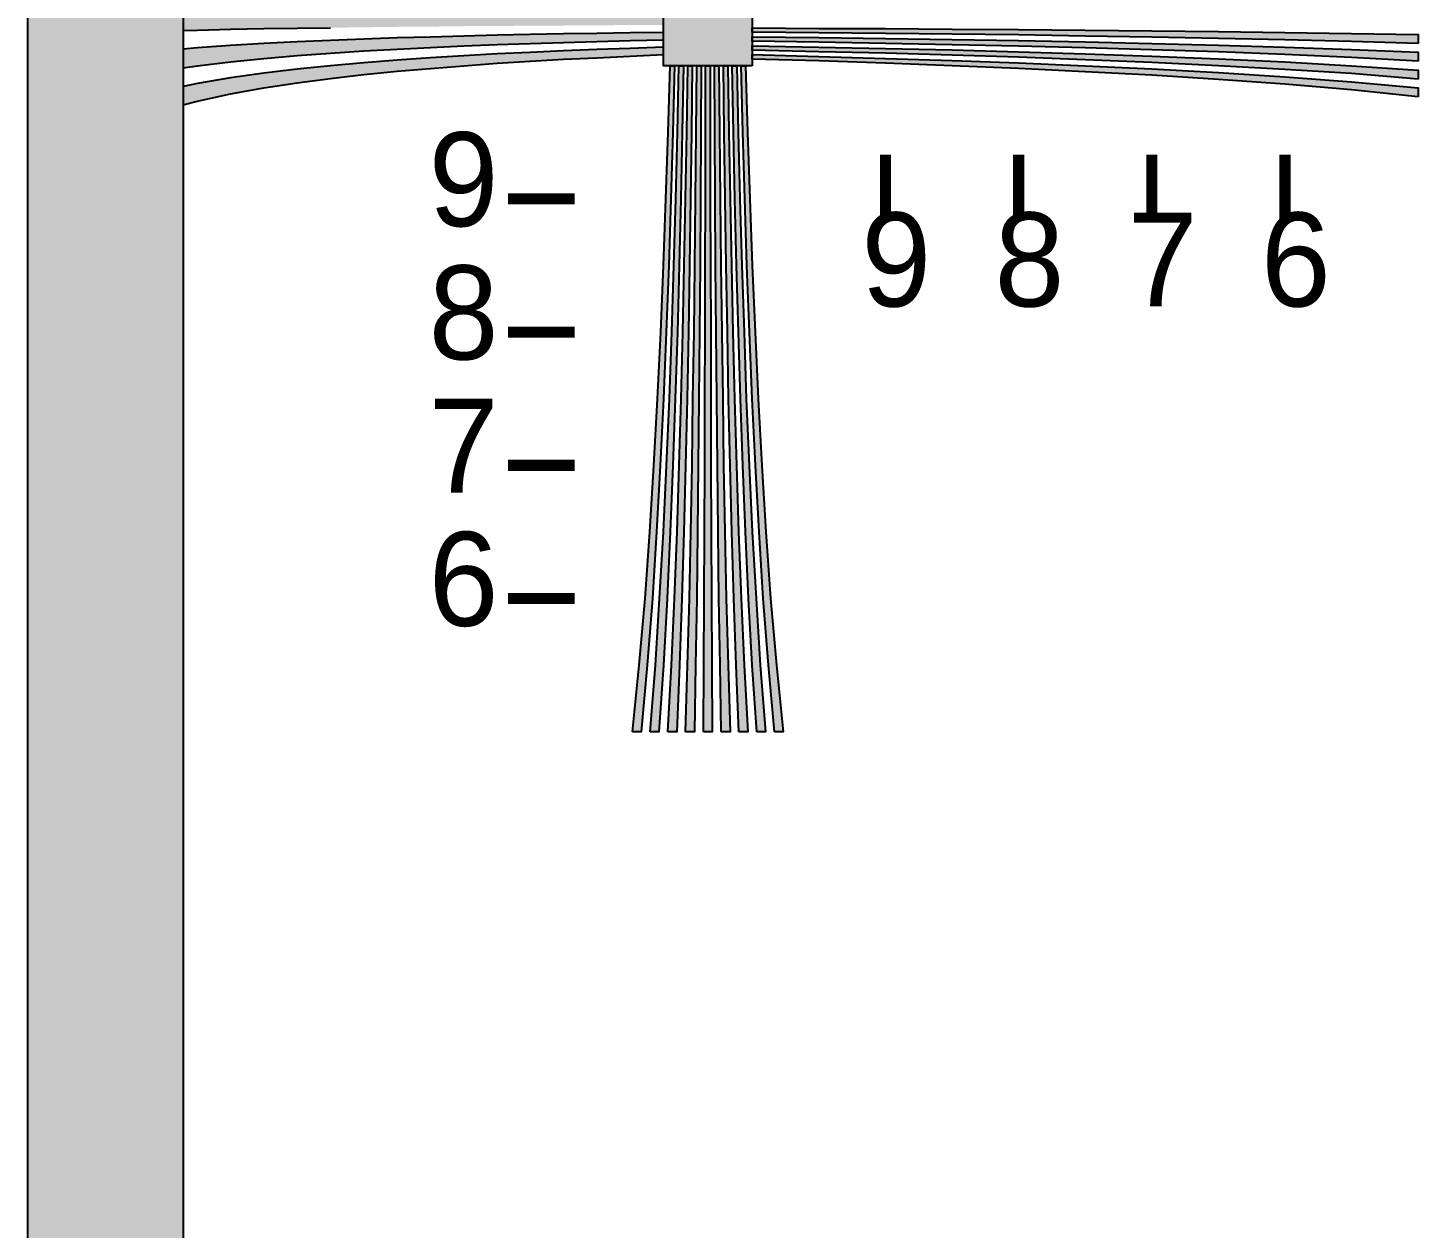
# Model space of a CAD drawing. Header units: millimetres. Extents: x 230 to 1352, y 76 to 935.
# Drawn here: x 229.8 to 480.3, y 592.8 to 809.1 of the extents above; entities that cross this region are included whole.
import ezdxf

# ---------------------------------------------------------------- set-up
doc = ezdxf.new("R2010")
doc.units = ezdxf.units.MM
for name, color, linetype in [('FRAME', 7, 'Continuous'), ('LABELS', 7, 'Continuous'), ('PERIPHERY', 7, 'Continuous')]:
    doc.layers.add(name, color=color, linetype=linetype)

msp = doc.modelspace()

# ---------------------------------------------------------------- hatches: boundary and pattern name
at = {"layer": 'FRAME', "true_color": 0x000000}
h = msp.add_hatch(color=7, dxfattribs=at)
h.dxf.hatch_style = 1
h.paths.add_polyline_path([(229.8, 904.25), (257.8, 904.25), (257.8, 104.25), (229.8, 104.25), (229.8, 904.25)])
at = {"layer": 'PERIPHERY', "true_color": 0x000000}
h = msp.add_hatch(color=7, dxfattribs=at)
h.dxf.hatch_style = 1
h.paths.add_polyline_path([(360.35, 802.26), (344.34, 802.26), (344.34, 818.26), (360.35, 818.26), (360.35, 802.26)])
h = msp.add_hatch(color=7, dxfattribs=at)
h.dxf.hatch_style = 1
h.paths.add_polyline_path([(257.8, 808.59), (260.35, 808.66), (266.35, 808.82), (272.35, 808.94), (278.35, 809.02), (284.35, 809.1), (290.35, 809.18), (296.35, 809.26), (302.35, 809.3), (308.35, 809.38), (314.35, 809.42), (320.35, 809.46), (326.35, 809.5), (332.35, 809.54), (338.35, 809.58), (344.35, 809.58), (344.35, 810.94), (338.35, 810.94), (332.35, 810.98), (326.35, 811.02), (320.35, 811.06), (314.35, 811.1), (308.35, 811.14), (302.35, 811.22), (296.35, 811.26), (290.35, 811.34), (284.35, 811.42), (278.35, 811.5), (272.35, 811.58), (266.35, 811.7), (260.35, 811.86), (257.8, 811.93), (257.8, 808.59)])
h = msp.add_hatch(color=7, dxfattribs=at)
h.dxf.hatch_style = 1
h.paths.add_polyline_path([(257.8, 801.89), (260.35, 802.26), (266.35, 802.98), (272.35, 803.58), (278.35, 804.1), (284.35, 804.54), (290.35, 804.94), (296.35, 805.26), (302.35, 805.54), (308.35, 805.82), (314.35, 806.06), (320.35, 806.26), (326.35, 806.46), (332.35, 806.62), (338.35, 806.78), (344.35, 806.94), (344.35, 808.26), (338.35, 808.18), (332.35, 808.06), (326.35, 807.98), (320.35, 807.86), (314.35, 807.74), (308.35, 807.58), (302.35, 807.42), (296.35, 807.26), (290.35, 807.06), (284.35, 806.82), (278.35, 806.58), (272.35, 806.26), (266.35, 805.9), (260.35, 805.46), (257.8, 805.24), (257.8, 801.89)])
h = msp.add_hatch(color=7, dxfattribs=at)
h.dxf.hatch_style = 1
h.paths.add_polyline_path([(480.34, 806.26), (468.34, 806.62), (456.34, 806.94), (444.34, 807.18), (432.34, 807.42), (420.34, 807.59), (408.34, 807.79), (396.34, 807.91), (384.34, 808.03), (372.34, 808.15), (360.34, 808.27), (360.34, 809.07), (372.34, 808.99), (384.34, 808.95), (396.34, 808.87), (408.34, 808.78), (420.34, 808.66), (432.34, 808.54), (444.34, 808.42), (456.34, 808.26), (468.34, 808.06), (480.34, 807.86), (480.34, 806.26)])
h = msp.add_hatch(color=7, dxfattribs=at)
h.dxf.hatch_style = 1
h.paths.add_polyline_path([(480.34, 803.07), (468.34, 803.71), (456.34, 804.27), (444.34, 804.74), (432.34, 805.1), (420.34, 805.46), (408.34, 805.78), (396.34, 806.03), (384.34, 806.27), (372.34, 806.47), (360.34, 806.67), (360.34, 807.47), (372.34, 807.31), (384.34, 807.15), (396.34, 806.99), (408.34, 806.79), (420.34, 806.55), (432.34, 806.27), (444.34, 805.95), (456.34, 805.59), (468.34, 805.19), (480.34, 804.67), (480.34, 803.07)])
h = msp.add_hatch(color=7, dxfattribs=at)
h.dxf.hatch_style = 1
h.paths.add_polyline_path([(257.8, 795.18), (260.35, 795.86), (266.35, 797.18), (272.35, 798.26), (278.35, 799.18), (284.35, 799.98), (290.35, 800.66), (296.35, 801.26), (302.35, 801.78), (308.35, 802.26), (314.35, 802.7), (320.35, 803.06), (326.35, 803.42), (332.35, 803.7), (338.35, 803.98), (344.35, 804.26), (344.35, 805.58), (338.35, 805.38), (332.35, 805.18), (326.35, 804.94), (320.35, 804.66), (314.35, 804.38), (308.35, 804.02), (302.35, 803.66), (296.35, 803.26), (290.35, 802.78), (284.35, 802.26), (278.35, 801.66), (272.35, 800.94), (266.35, 800.06), (260.35, 799.06), (257.8, 798.53), (257.8, 795.18)])
h = msp.add_hatch(color=7, dxfattribs=at)
h.dxf.hatch_style = 1
h.paths.add_polyline_path([(480.34, 799.86), (468.34, 800.83), (456.34, 801.59), (444.34, 802.26), (432.34, 802.82), (420.34, 803.34), (408.34, 803.79), (396.34, 804.14), (384.34, 804.5), (372.34, 804.78), (360.34, 805.06), (360.34, 805.86), (372.34, 805.62), (384.34, 805.38), (396.34, 805.1), (408.34, 804.78), (420.34, 804.38), (432.34, 803.98), (444.34, 803.5), (456.34, 802.94), (468.34, 802.26), (480.34, 801.47), (480.34, 799.86)])
h = msp.add_hatch(color=7, dxfattribs=at)
h.dxf.hatch_style = 1
h.paths.add_polyline_path([(480.34, 796.66), (468.34, 797.9), (456.34, 798.94), (444.34, 799.78), (432.34, 800.54), (420.34, 801.18), (408.34, 801.78), (396.34, 802.26), (384.34, 802.71), (372.34, 803.11), (360.34, 803.46), (360.34, 804.27), (372.34, 803.94), (384.34, 803.58), (396.34, 803.22), (408.34, 802.78), (420.34, 802.26), (432.34, 801.7), (444.34, 801.02), (456.34, 800.26), (468.34, 799.35), (480.34, 798.27), (480.34, 796.66)])
h = msp.add_hatch(color=7, dxfattribs=at)
h.dxf.hatch_style = 1
h.paths.add_polyline_path([(338.74, 682.26), (339.98, 694.26), (341.02, 706.26), (341.86, 718.26), (342.62, 730.26), (343.26, 742.26), (343.86, 754.26), (344.34, 766.26), (344.78, 778.26), (345.18, 790.26), (345.54, 802.26), (346.34, 802.26), (346.02, 790.26), (345.66, 778.26), (345.3, 766.26), (344.86, 754.26), (344.34, 742.26), (343.78, 730.26), (343.1, 718.26), (342.34, 706.26), (341.42, 694.26), (340.34, 682.26), (338.74, 682.26)])
h = msp.add_hatch(color=7, dxfattribs=at)
h.dxf.hatch_style = 1
h.paths.add_polyline_path([(341.94, 682.26), (342.9, 694.26), (343.66, 706.26), (344.34, 718.26), (344.9, 730.26), (345.42, 742.26), (345.86, 754.26), (346.22, 766.26), (346.58, 778.26), (346.86, 790.26), (347.14, 802.26), (347.94, 802.26), (347.7, 790.26), (347.46, 778.26), (347.18, 766.26), (346.86, 754.26), (346.46, 742.26), (346.06, 730.26), (345.58, 718.26), (345.02, 706.26), (344.34, 694.26), (343.54, 682.26), (341.94, 682.26)])
h = msp.add_hatch(color=7, dxfattribs=at)
h.dxf.hatch_style = 1
h.paths.add_polyline_path([(345.14, 682.26), (345.78, 694.26), (346.34, 706.26), (346.82, 718.26), (347.18, 730.26), (347.54, 742.26), (347.86, 754.26), (348.1, 766.26), (348.34, 778.26), (348.54, 790.26), (348.74, 802.26), (349.54, 802.26), (349.38, 790.26), (349.22, 778.26), (349.06, 766.26), (348.86, 754.26), (348.62, 742.26), (348.34, 730.26), (348.02, 718.26), (347.66, 706.26), (347.26, 694.26), (346.74, 682.26), (345.14, 682.26)])
h = msp.add_hatch(color=7, dxfattribs=at)
h.dxf.hatch_style = 1
h.paths.add_polyline_path([(348.34, 682.26), (348.7, 694.26), (349.02, 706.26), (349.26, 718.26), (349.5, 730.26), (349.66, 742.26), (349.86, 754.26), (349.98, 766.26), (350.1, 778.26), (350.22, 790.26), (350.34, 802.26), (351.14, 802.26), (351.06, 790.26), (351.02, 778.26), (350.94, 766.26), (350.86, 754.26), (350.74, 742.26), (350.62, 730.26), (350.5, 718.26), (350.34, 706.26), (350.14, 694.26), (349.94, 682.26), (348.34, 682.26)])
h = msp.add_hatch(color=7, dxfattribs=at)
h.dxf.hatch_style = 1
h.paths.add_polyline_path([(351.54, 682.26), (351.62, 694.26), (351.66, 706.26), (351.74, 718.26), (351.78, 730.26), (351.82, 742.26), (351.86, 754.26), (351.86, 766.26), (351.9, 778.26), (351.9, 790.26), (351.94, 802.26), (352.74, 802.26), (352.78, 790.26), (352.78, 778.26), (352.82, 766.26), (352.86, 754.26), (352.86, 742.26), (352.9, 730.26), (352.94, 718.26), (353.02, 706.26), (353.06, 694.26), (353.14, 682.26), (351.54, 682.26)])
h = msp.add_hatch(color=7, dxfattribs=at)
h.dxf.hatch_style = 1
h.paths.add_polyline_path([(354.74, 682.26), (354.54, 694.26), (354.34, 706.26), (354.18, 718.26), (354.06, 730.26), (353.94, 742.26), (353.86, 754.26), (353.74, 766.26), (353.66, 778.26), (353.62, 790.26), (353.54, 802.26), (354.34, 802.26), (354.46, 790.26), (354.58, 778.26), (354.7, 766.26), (354.86, 754.26), (355.02, 742.26), (355.18, 730.26), (355.42, 718.26), (355.66, 706.26), (355.98, 694.26), (356.34, 682.26), (354.74, 682.26)])
h = msp.add_hatch(color=7, dxfattribs=at)
h.dxf.hatch_style = 1
h.paths.add_polyline_path([(357.94, 682.26), (357.42, 694.26), (357.02, 706.26), (356.66, 718.26), (356.34, 730.26), (356.06, 742.26), (355.86, 754.26), (355.62, 766.26), (355.46, 778.26), (355.3, 790.26), (355.14, 802.26), (355.94, 802.26), (356.14, 790.26), (356.34, 778.26), (356.58, 766.26), (356.86, 754.26), (357.14, 742.26), (357.5, 730.26), (357.86, 718.26), (358.34, 706.26), (358.9, 694.26), (359.54, 682.26), (357.94, 682.26)])
h = msp.add_hatch(color=7, dxfattribs=at)
h.dxf.hatch_style = 1
h.paths.add_polyline_path([(361.14, 682.26), (360.34, 694.26), (359.66, 706.26), (359.1, 718.26), (358.62, 730.26), (358.22, 742.26), (357.86, 754.26), (357.5, 766.26), (357.22, 778.26), (356.98, 790.26), (356.74, 802.26), (357.54, 802.26), (357.82, 790.26), (358.1, 778.26), (358.46, 766.26), (358.86, 754.26), (359.26, 742.26), (359.78, 730.26), (360.34, 718.26), (361.02, 706.26), (361.78, 694.26), (362.74, 682.26), (361.14, 682.26)])
h = msp.add_hatch(color=7, dxfattribs=at)
h.dxf.hatch_style = 1
h.paths.add_polyline_path([(364.34, 682.26), (363.26, 694.26), (362.34, 706.26), (361.58, 718.26), (360.9, 730.26), (360.34, 742.26), (359.86, 754.26), (359.38, 766.26), (359.02, 778.26), (358.66, 790.26), (358.34, 802.26), (359.14, 802.26), (359.5, 790.26), (359.9, 778.26), (360.34, 766.26), (360.86, 754.26), (361.42, 742.26), (362.06, 730.26), (362.82, 718.26), (363.66, 706.26), (364.7, 694.26), (365.94, 682.26), (364.34, 682.26)])

# ---------------------------------------------------------------- linework, layer by layer
at = {"layer": 'FRAME', "color": 250}
msp.add_lwpolyline([(229.8, 904.25), (257.8, 904.25), (257.8, 104.25), (229.8, 104.25), (229.8, 904.25)], close=True, dxfattribs=at)
at = {"layer": 'FRAME', "color": 250, "true_color": 0x000000}
for points in [[(229.8, 904.25), (229.8, 104.25), (257.8, 104.25)], [(257.8, 104.25), (257.8, 904.25), (229.8, 904.25)]]:
    msp.add_solid(points, dxfattribs=at)
at = {"layer": 'PERIPHERY', "color": 250}
for points in [[(360.35, 802.26), (344.34, 802.26), (344.34, 818.26), (360.35, 818.26), (360.35, 802.26)], [(257.8, 801.89), (260.35, 802.26), (266.35, 802.98), (272.35, 803.58), (278.35, 804.1), (284.35, 804.54), (290.35, 804.94), (296.35, 805.26), (302.35, 805.54), (308.35, 805.82), (314.35, 806.06), (320.35, 806.26), (326.35, 806.46), (332.35, 806.62), (338.35, 806.78), (344.35, 806.94), (344.35, 808.26), (338.35, 808.18), (332.35, 808.06), (326.35, 807.98), (320.35, 807.86), (314.35, 807.74), (308.35, 807.58), (302.35, 807.42), (296.35, 807.26), (290.35, 807.06), (284.35, 806.82), (278.35, 806.58), (272.35, 806.26), (266.35, 805.9), (260.35, 805.46), (257.8, 805.24), (257.8, 801.89)], [(480.34, 806.26), (468.34, 806.62), (456.34, 806.94), (444.34, 807.18), (432.34, 807.42), (420.34, 807.59), (408.34, 807.79), (396.34, 807.91), (384.34, 808.03), (372.34, 808.15), (360.34, 808.27), (360.34, 809.07), (372.34, 808.99), (384.34, 808.95), (396.34, 808.87), (408.34, 808.78), (420.34, 808.66), (432.34, 808.54), (444.34, 808.42), (456.34, 808.26), (468.34, 808.06), (480.34, 807.86), (480.34, 806.26)], [(480.34, 803.07), (468.34, 803.71), (456.34, 804.27), (444.34, 804.74), (432.34, 805.1), (420.34, 805.46), (408.34, 805.78), (396.34, 806.03), (384.34, 806.27), (372.34, 806.47), (360.34, 806.67), (360.34, 807.47), (372.34, 807.31), (384.34, 807.15), (396.34, 806.99), (408.34, 806.79), (420.34, 806.55), (432.34, 806.27), (444.34, 805.95), (456.34, 805.59), (468.34, 805.19), (480.34, 804.67), (480.34, 803.07)], [(257.8, 795.18), (260.35, 795.86), (266.35, 797.18), (272.35, 798.26), (278.35, 799.18), (284.35, 799.98), (290.35, 800.66), (296.35, 801.26), (302.35, 801.78), (308.35, 802.26), (314.35, 802.7), (320.35, 803.06), (326.35, 803.42), (332.35, 803.7), (338.35, 803.98), (344.35, 804.26), (344.35, 805.58), (338.35, 805.38), (332.35, 805.18), (326.35, 804.94), (320.35, 804.66), (314.35, 804.38), (308.35, 804.02), (302.35, 803.66), (296.35, 803.26), (290.35, 802.78), (284.35, 802.26), (278.35, 801.66), (272.35, 800.94), (266.35, 800.06), (260.35, 799.06), (257.8, 798.53), (257.8, 795.18)], [(480.34, 799.86), (468.34, 800.83), (456.34, 801.59), (444.34, 802.26), (432.34, 802.82), (420.34, 803.34), (408.34, 803.79), (396.34, 804.14), (384.34, 804.5), (372.34, 804.78), (360.34, 805.06), (360.34, 805.86), (372.34, 805.62), (384.34, 805.38), (396.34, 805.1), (408.34, 804.78), (420.34, 804.38), (432.34, 803.98), (444.34, 803.5), (456.34, 802.94), (468.34, 802.26), (480.34, 801.47), (480.34, 799.86)], [(480.34, 796.66), (468.34, 797.9), (456.34, 798.94), (444.34, 799.78), (432.34, 800.54), (420.34, 801.18), (408.34, 801.78), (396.34, 802.26), (384.34, 802.71), (372.34, 803.11), (360.34, 803.46), (360.34, 804.27), (372.34, 803.94), (384.34, 803.58), (396.34, 803.22), (408.34, 802.78), (420.34, 802.26), (432.34, 801.7), (444.34, 801.02), (456.34, 800.26), (468.34, 799.35), (480.34, 798.27), (480.34, 796.66)], [(338.74, 682.26), (339.98, 694.26), (341.02, 706.26), (341.86, 718.26), (342.62, 730.26), (343.26, 742.26), (343.86, 754.26), (344.34, 766.26), (344.78, 778.26), (345.18, 790.26), (345.54, 802.26), (346.34, 802.26), (346.02, 790.26), (345.66, 778.26), (345.3, 766.26), (344.86, 754.26), (344.34, 742.26), (343.78, 730.26), (343.1, 718.26), (342.34, 706.26), (341.42, 694.26), (340.34, 682.26), (338.74, 682.26)], [(341.94, 682.26), (342.9, 694.26), (343.66, 706.26), (344.34, 718.26), (344.9, 730.26), (345.42, 742.26), (345.86, 754.26), (346.22, 766.26), (346.58, 778.26), (346.86, 790.26), (347.14, 802.26), (347.94, 802.26), (347.7, 790.26), (347.46, 778.26), (347.18, 766.26), (346.86, 754.26), (346.46, 742.26), (346.06, 730.26), (345.58, 718.26), (345.02, 706.26), (344.34, 694.26), (343.54, 682.26), (341.94, 682.26)], [(345.14, 682.26), (345.78, 694.26), (346.34, 706.26), (346.82, 718.26), (347.18, 730.26), (347.54, 742.26), (347.86, 754.26), (348.1, 766.26), (348.34, 778.26), (348.54, 790.26), (348.74, 802.26), (349.54, 802.26), (349.38, 790.26), (349.22, 778.26), (349.06, 766.26), (348.86, 754.26), (348.62, 742.26), (348.34, 730.26), (348.02, 718.26), (347.66, 706.26), (347.26, 694.26), (346.74, 682.26), (345.14, 682.26)], [(348.34, 682.26), (348.7, 694.26), (349.02, 706.26), (349.26, 718.26), (349.5, 730.26), (349.66, 742.26), (349.86, 754.26), (349.98, 766.26), (350.1, 778.26), (350.22, 790.26), (350.34, 802.26), (351.14, 802.26), (351.06, 790.26), (351.02, 778.26), (350.94, 766.26), (350.86, 754.26), (350.74, 742.26), (350.62, 730.26), (350.5, 718.26), (350.34, 706.26), (350.14, 694.26), (349.94, 682.26), (348.34, 682.26)], [(351.54, 682.26), (351.62, 694.26), (351.66, 706.26), (351.74, 718.26), (351.78, 730.26), (351.82, 742.26), (351.86, 754.26), (351.86, 766.26), (351.9, 778.26), (351.9, 790.26), (351.94, 802.26), (352.74, 802.26), (352.78, 790.26), (352.78, 778.26), (352.82, 766.26), (352.86, 754.26), (352.86, 742.26), (352.9, 730.26), (352.94, 718.26), (353.02, 706.26), (353.06, 694.26), (353.14, 682.26), (351.54, 682.26)], [(354.74, 682.26), (354.54, 694.26), (354.34, 706.26), (354.18, 718.26), (354.06, 730.26), (353.94, 742.26), (353.86, 754.26), (353.74, 766.26), (353.66, 778.26), (353.62, 790.26), (353.54, 802.26), (354.34, 802.26), (354.46, 790.26), (354.58, 778.26), (354.7, 766.26), (354.86, 754.26), (355.02, 742.26), (355.18, 730.26), (355.42, 718.26), (355.66, 706.26), (355.98, 694.26), (356.34, 682.26), (354.74, 682.26)], [(357.94, 682.26), (357.42, 694.26), (357.02, 706.26), (356.66, 718.26), (356.34, 730.26), (356.06, 742.26), (355.86, 754.26), (355.62, 766.26), (355.46, 778.26), (355.3, 790.26), (355.14, 802.26), (355.94, 802.26), (356.14, 790.26), (356.34, 778.26), (356.58, 766.26), (356.86, 754.26), (357.14, 742.26), (357.5, 730.26), (357.86, 718.26), (358.34, 706.26), (358.9, 694.26), (359.54, 682.26), (357.94, 682.26)], [(361.14, 682.26), (360.34, 694.26), (359.66, 706.26), (359.1, 718.26), (358.62, 730.26), (358.22, 742.26), (357.86, 754.26), (357.5, 766.26), (357.22, 778.26), (356.98, 790.26), (356.74, 802.26), (357.54, 802.26), (357.82, 790.26), (358.1, 778.26), (358.46, 766.26), (358.86, 754.26), (359.26, 742.26), (359.78, 730.26), (360.34, 718.26), (361.02, 706.26), (361.78, 694.26), (362.74, 682.26), (361.14, 682.26)], [(364.34, 682.26), (363.26, 694.26), (362.34, 706.26), (361.58, 718.26), (360.9, 730.26), (360.34, 742.26), (359.86, 754.26), (359.38, 766.26), (359.02, 778.26), (358.66, 790.26), (358.34, 802.26), (359.14, 802.26), (359.5, 790.26), (359.9, 778.26), (360.34, 766.26), (360.86, 754.26), (361.42, 742.26), (362.06, 730.26), (362.82, 718.26), (363.66, 706.26), (364.7, 694.26), (365.94, 682.26), (364.34, 682.26)]]:
    msp.add_lwpolyline(points, close=True, dxfattribs=at)
msp.add_lwpolyline([(257.8, 811.93), (257.8, 808.59), (257.8, 808.59), (260.35, 808.66), (266.35, 808.82), (272.35, 808.94), (278.35, 809.02), (284.35, 809.1)], dxfattribs=at)
at = {"layer": 'PERIPHERY', "color": 250, "lineweight": 35, "const_width": 2}
for points in [[(384.35, 774.26), (384.35, 786.26)], [(408.35, 774.26), (408.35, 786.26)], [(432.35, 774.26), (432.35, 786.26)], [(456.34, 774.26), (456.34, 786.26)], [(316.34, 778.26), (328.34, 778.26)], [(316.34, 754.26), (328.34, 754.26)], [(316.34, 730.26), (328.34, 730.26)], [(316.34, 706.26), (328.34, 706.26)]]:
    msp.add_lwpolyline(points, dxfattribs=at)
at = {"layer": 'PERIPHERY', "color": 250, "true_color": 0x000000}
for points in [[(360.35, 802.26), (360.35, 818.26), (344.34, 818.26)], [(344.34, 818.26), (344.34, 802.26), (360.35, 802.26)], [(257.8, 811.93), (257.8, 808.59), (260.35, 808.66)], [(257.8, 811.93), (260.35, 808.66), (266.35, 808.82)], [(257.8, 811.93), (266.35, 808.82), (272.35, 808.94)], [(257.8, 811.93), (272.35, 808.94), (278.35, 809.02)], [(257.8, 811.93), (278.35, 809.02), (284.35, 809.1)], [(257.8, 805.24), (344.35, 806.94), (344.35, 808.26)], [(257.8, 805.24), (344.35, 808.26), (338.35, 808.18)], [(257.8, 805.24), (338.35, 808.18), (332.35, 808.06)], [(257.8, 805.24), (332.35, 808.06), (326.35, 807.98)], [(257.8, 805.24), (326.35, 807.98), (320.35, 807.86)], [(257.8, 805.24), (320.35, 807.86), (314.35, 807.74)], [(257.8, 805.24), (314.35, 807.74), (308.35, 807.58)], [(257.8, 805.24), (308.35, 807.58), (302.35, 807.42)], [(257.8, 805.24), (302.35, 807.42), (296.35, 807.26)], [(257.8, 805.24), (296.35, 807.26), (290.35, 807.06)], [(257.8, 805.24), (290.35, 807.06), (284.35, 806.82)], [(257.8, 805.24), (338.35, 806.78), (344.35, 806.94)], [(257.8, 805.24), (284.35, 806.82), (278.35, 806.58)], [(257.8, 805.24), (332.35, 806.62), (338.35, 806.78)], [(372.34, 808.99), (360.34, 809.07), (360.34, 808.27)], [(396.34, 808.87), (372.34, 808.99), (360.34, 808.27)], [(396.34, 808.87), (360.34, 808.27), (372.34, 808.15)], [(420.34, 806.55), (372.34, 807.31), (360.34, 807.47)], [(420.34, 806.55), (360.34, 807.47), (360.34, 806.67)], [(396.34, 808.87), (384.34, 808.95), (372.34, 808.99)], [(396.34, 808.87), (372.34, 808.15), (384.34, 808.03)], [(420.34, 806.55), (384.34, 807.15), (372.34, 807.31)], [(396.34, 808.87), (384.34, 808.03), (396.34, 807.91)], [(420.34, 806.55), (396.34, 806.99), (384.34, 807.15)], [(480.34, 806.26), (408.34, 808.78), (396.34, 808.87)], [(396.34, 808.87), (396.34, 807.91), (408.34, 807.79)], [(396.34, 808.87), (408.34, 807.79), (420.34, 807.59)], [(396.34, 808.87), (420.34, 807.59), (432.34, 807.42)], [(396.34, 808.87), (432.34, 807.42), (444.34, 807.18)], [(396.34, 808.87), (444.34, 807.18), (456.34, 806.94)], [(396.34, 808.87), (456.34, 806.94), (468.34, 806.62)], [(396.34, 808.87), (468.34, 806.62), (480.34, 806.26)], [(420.34, 806.55), (408.34, 806.79), (396.34, 806.99)], [(480.34, 806.26), (420.34, 808.66), (408.34, 808.78)], [(480.34, 806.26), (432.34, 808.54), (420.34, 808.66)], [(480.34, 806.26), (444.34, 808.42), (432.34, 808.54)], [(480.34, 806.26), (456.34, 808.26), (444.34, 808.42)], [(480.34, 806.26), (468.34, 808.06), (456.34, 808.26)], [(480.34, 806.26), (480.34, 807.86), (468.34, 808.06)], [(257.8, 805.24), (326.35, 806.46), (332.35, 806.62)], [(257.8, 805.24), (278.35, 806.58), (272.35, 806.26)], [(257.8, 805.24), (320.35, 806.26), (326.35, 806.46)], [(257.8, 805.24), (314.35, 806.06), (320.35, 806.26)], [(257.8, 805.24), (272.35, 806.26), (266.35, 805.9)], [(257.8, 805.24), (308.35, 805.82), (314.35, 806.06)], [(266.35, 805.9), (260.35, 805.46), (257.8, 805.24)], [(257.8, 805.24), (302.35, 805.54), (308.35, 805.82)], [(257.8, 798.53), (308.35, 802.26), (344.35, 805.58)], [(257.8, 798.53), (344.35, 805.58), (338.35, 805.38)], [(257.8, 805.24), (296.35, 805.26), (302.35, 805.54)], [(257.8, 798.53), (338.35, 805.38), (332.35, 805.18)], [(257.8, 805.24), (290.35, 804.94), (296.35, 805.26)], [(257.8, 805.24), (257.8, 801.89), (260.35, 802.26)], [(257.8, 805.24), (260.35, 802.26), (266.35, 802.98)], [(257.8, 805.24), (266.35, 802.98), (272.35, 803.58)], [(257.8, 805.24), (272.35, 803.58), (278.35, 804.1)], [(257.8, 805.24), (278.35, 804.1), (284.35, 804.54)], [(257.8, 805.24), (284.35, 804.54), (290.35, 804.94)], [(257.8, 798.53), (332.35, 805.18), (326.35, 804.94)], [(257.8, 798.53), (326.35, 804.94), (320.35, 804.66)], [(257.8, 798.53), (320.35, 804.66), (314.35, 804.38)], [(257.8, 798.53), (314.35, 804.38), (308.35, 804.02)], [(308.35, 802.26), (314.35, 802.7), (344.35, 805.58)], [(314.35, 802.7), (320.35, 803.06), (344.35, 805.58)], [(320.35, 803.06), (326.35, 803.42), (344.35, 805.58)], [(326.35, 803.42), (344.35, 804.26), (344.35, 805.58)], [(326.35, 803.42), (338.35, 803.98), (344.35, 804.26)], [(420.34, 806.55), (360.34, 806.67), (372.34, 806.47)], [(432.34, 803.98), (372.34, 805.62), (360.34, 805.86)], [(432.34, 803.98), (360.34, 805.86), (360.34, 805.06)], [(432.34, 803.98), (360.34, 805.06), (372.34, 804.78)], [(432.34, 801.7), (372.34, 803.94), (360.34, 804.27)], [(432.34, 801.7), (360.34, 804.27), (360.34, 803.46)], [(420.34, 806.55), (372.34, 806.47), (384.34, 806.27)], [(432.34, 803.98), (384.34, 805.38), (372.34, 805.62)], [(432.34, 803.98), (372.34, 804.78), (384.34, 804.5)], [(420.34, 806.55), (384.34, 806.27), (396.34, 806.03)], [(432.34, 803.98), (396.34, 805.1), (384.34, 805.38)], [(432.34, 803.98), (384.34, 804.5), (396.34, 804.14)], [(420.34, 806.55), (396.34, 806.03), (408.34, 805.78)], [(420.34, 804.38), (408.34, 804.78), (396.34, 805.1)], [(432.34, 803.98), (420.34, 804.38), (396.34, 805.1)], [(420.34, 806.55), (408.34, 805.78), (420.34, 805.46)], [(480.34, 803.07), (432.34, 806.27), (420.34, 806.55)], [(420.34, 806.55), (420.34, 805.46), (432.34, 805.1)], [(420.34, 806.55), (432.34, 805.1), (444.34, 804.74)], [(420.34, 806.55), (444.34, 804.74), (456.34, 804.27)], [(420.34, 806.55), (456.34, 804.27), (468.34, 803.71)], [(420.34, 806.55), (468.34, 803.71), (480.34, 803.07)], [(480.34, 803.07), (444.34, 805.95), (432.34, 806.27)], [(480.34, 803.07), (456.34, 805.59), (444.34, 805.95)], [(480.34, 803.07), (468.34, 805.19), (456.34, 805.59)], [(480.34, 803.07), (480.34, 804.67), (468.34, 805.19)], [(257.8, 798.53), (308.35, 804.02), (302.35, 803.66)], [(257.8, 798.53), (302.35, 803.66), (296.35, 803.26)], [(257.8, 798.53), (296.35, 803.26), (290.35, 802.78)], [(257.8, 798.53), (290.35, 802.78), (284.35, 802.26)], [(257.8, 798.53), (302.35, 801.78), (308.35, 802.26)], [(257.8, 798.53), (284.35, 802.26), (278.35, 801.66)], [(257.8, 798.53), (296.35, 801.26), (302.35, 801.78)], [(326.35, 803.42), (332.35, 803.7), (338.35, 803.98)], [(343.78, 730.26), (346.02, 790.26), (346.34, 802.26)], [(343.78, 730.26), (346.34, 802.26), (345.54, 802.26)], [(343.78, 730.26), (345.54, 802.26), (345.18, 790.26)], [(346.06, 730.26), (347.7, 790.26), (347.94, 802.26)], [(346.06, 730.26), (347.94, 802.26), (347.14, 802.26)], [(346.06, 730.26), (347.14, 802.26), (346.86, 790.26)], [(348.62, 742.26), (348.74, 802.26), (348.54, 790.26)], [(348.62, 742.26), (349.38, 790.26), (349.54, 802.26)], [(348.62, 742.26), (349.54, 802.26), (348.74, 802.26)], [(350.94, 766.26), (350.34, 802.26), (350.22, 790.26)], [(351.06, 790.26), (351.14, 802.26), (350.34, 802.26)], [(350.94, 766.26), (351.06, 790.26), (350.34, 802.26)], [(351.54, 682.26), (352.78, 790.26), (352.74, 802.26)], [(352.74, 802.26), (351.62, 694.26), (351.54, 682.26)], [(352.74, 802.26), (351.66, 706.26), (351.62, 694.26)], [(352.74, 802.26), (351.74, 718.26), (351.66, 706.26)], [(352.74, 802.26), (351.78, 730.26), (351.74, 718.26)], [(352.74, 802.26), (351.82, 742.26), (351.78, 730.26)], [(352.74, 802.26), (351.86, 754.26), (351.82, 742.26)], [(352.74, 802.26), (351.9, 778.26), (351.86, 766.26)], [(352.74, 802.26), (351.86, 766.26), (351.86, 754.26)], [(352.74, 802.26), (351.94, 802.26), (351.9, 790.26)], [(352.74, 802.26), (351.9, 790.26), (351.9, 778.26)], [(354.74, 682.26), (354.34, 802.26), (353.54, 802.26)], [(354.74, 682.26), (353.54, 802.26), (353.62, 790.26)], [(354.74, 682.26), (354.46, 790.26), (354.34, 802.26)], [(357.94, 682.26), (355.94, 802.26), (355.14, 802.26)], [(357.94, 682.26), (355.14, 802.26), (355.3, 790.26)], [(357.94, 682.26), (356.14, 790.26), (355.94, 802.26)], [(357.82, 790.26), (357.54, 802.26), (356.74, 802.26)], [(358.1, 778.26), (357.82, 790.26), (356.74, 802.26)], [(358.46, 766.26), (358.1, 778.26), (356.74, 802.26)], [(361.14, 682.26), (358.46, 766.26), (356.74, 802.26)], [(361.14, 682.26), (356.74, 802.26), (356.98, 790.26)], [(359.5, 790.26), (359.14, 802.26), (358.34, 802.26)], [(359.9, 778.26), (359.5, 790.26), (358.34, 802.26)], [(360.34, 766.26), (359.9, 778.26), (358.34, 802.26)], [(360.86, 754.26), (360.34, 766.26), (358.34, 802.26)], [(361.42, 742.26), (360.86, 754.26), (358.34, 802.26)], [(364.34, 682.26), (361.42, 742.26), (358.34, 802.26)], [(364.34, 682.26), (358.34, 802.26), (358.66, 790.26)], [(432.34, 801.7), (360.34, 803.46), (372.34, 803.11)], [(432.34, 801.7), (384.34, 803.58), (372.34, 803.94)], [(432.34, 801.7), (372.34, 803.11), (384.34, 802.71)], [(432.34, 801.7), (396.34, 803.22), (384.34, 803.58)], [(432.34, 801.7), (384.34, 802.71), (396.34, 802.26)], [(432.34, 803.98), (396.34, 804.14), (408.34, 803.79)], [(432.34, 801.7), (408.34, 802.78), (396.34, 803.22)], [(432.34, 801.7), (396.34, 802.26), (408.34, 801.78)], [(432.34, 803.98), (408.34, 803.79), (420.34, 803.34)], [(432.34, 801.7), (420.34, 802.26), (408.34, 802.78)], [(432.34, 801.7), (408.34, 801.78), (420.34, 801.18)], [(432.34, 803.98), (420.34, 803.34), (432.34, 802.82)], [(480.34, 799.86), (444.34, 803.5), (432.34, 803.98)], [(432.34, 803.98), (432.34, 802.82), (444.34, 802.26)], [(432.34, 803.98), (444.34, 802.26), (456.34, 801.59)], [(432.34, 803.98), (456.34, 801.59), (468.34, 800.83)], [(432.34, 803.98), (468.34, 800.83), (480.34, 799.86)], [(480.34, 799.86), (456.34, 802.94), (444.34, 803.5)], [(480.34, 799.86), (468.34, 802.26), (456.34, 802.94)], [(480.34, 799.86), (480.34, 801.47), (468.34, 802.26)], [(257.8, 798.53), (278.35, 801.66), (272.35, 800.94)], [(257.8, 798.53), (290.35, 800.66), (296.35, 801.26)], [(257.8, 798.53), (272.35, 800.94), (266.35, 800.06)], [(257.8, 798.53), (284.35, 799.98), (290.35, 800.66)], [(266.35, 800.06), (260.35, 799.06), (257.8, 798.53)], [(257.8, 798.53), (278.35, 799.18), (284.35, 799.98)], [(432.34, 801.7), (420.34, 801.18), (432.34, 800.54)], [(480.34, 796.66), (444.34, 801.02), (432.34, 801.7)], [(432.34, 801.7), (432.34, 800.54), (444.34, 799.78)], [(432.34, 801.7), (444.34, 799.78), (456.34, 798.94)], [(432.34, 801.7), (456.34, 798.94), (468.34, 797.9)], [(432.34, 801.7), (468.34, 797.9), (480.34, 796.66)], [(480.34, 796.66), (456.34, 800.26), (444.34, 801.02)], [(480.34, 796.66), (468.34, 799.35), (456.34, 800.26)], [(480.34, 796.66), (480.34, 798.27), (468.34, 799.35)], [(257.8, 798.53), (272.35, 798.26), (278.35, 799.18)], [(257.8, 798.53), (257.8, 795.18), (260.35, 795.86)], [(257.8, 798.53), (260.35, 795.86), (266.35, 797.18)], [(257.8, 798.53), (266.35, 797.18), (272.35, 798.26)], [(343.78, 730.26), (345.66, 778.26), (346.02, 790.26)], [(343.78, 730.26), (345.18, 790.26), (344.78, 778.26)], [(346.06, 730.26), (347.46, 778.26), (347.7, 790.26)], [(346.06, 730.26), (346.86, 790.26), (346.58, 778.26)], [(348.62, 742.26), (348.54, 790.26), (348.34, 778.26)], [(348.62, 742.26), (349.22, 778.26), (349.38, 790.26)], [(350.94, 766.26), (350.22, 790.26), (350.1, 778.26)], [(350.94, 766.26), (351.02, 778.26), (351.06, 790.26)], [(351.54, 682.26), (352.78, 778.26), (352.78, 790.26)], [(354.74, 682.26), (353.62, 790.26), (353.66, 778.26)], [(354.74, 682.26), (354.58, 778.26), (354.46, 790.26)], [(357.94, 682.26), (355.3, 790.26), (355.46, 778.26)], [(357.94, 682.26), (356.34, 778.26), (356.14, 790.26)], [(361.14, 682.26), (356.98, 790.26), (357.22, 778.26)], [(364.34, 682.26), (358.66, 790.26), (359.02, 778.26)], [(343.78, 730.26), (345.3, 766.26), (345.66, 778.26)], [(343.78, 730.26), (344.78, 778.26), (344.34, 766.26)], [(346.06, 730.26), (347.18, 766.26), (347.46, 778.26)], [(346.06, 730.26), (346.58, 778.26), (346.22, 766.26)], [(348.62, 742.26), (348.34, 778.26), (348.1, 766.26)], [(348.62, 742.26), (349.06, 766.26), (349.22, 778.26)], [(350.94, 766.26), (350.1, 778.26), (349.98, 766.26)], [(351.54, 682.26), (352.82, 766.26), (352.78, 778.26)], [(354.74, 682.26), (353.66, 778.26), (353.74, 766.26)], [(354.74, 682.26), (354.7, 766.26), (354.58, 778.26)], [(357.94, 682.26), (355.46, 778.26), (355.62, 766.26)], [(357.94, 682.26), (356.58, 766.26), (356.34, 778.26)], [(361.14, 682.26), (357.22, 778.26), (357.5, 766.26)], [(364.34, 682.26), (359.02, 778.26), (359.38, 766.26)], [(343.78, 730.26), (344.86, 754.26), (345.3, 766.26)], [(343.78, 730.26), (344.34, 766.26), (343.86, 754.26)], [(346.06, 730.26), (346.22, 766.26), (345.86, 754.26)], [(346.06, 730.26), (346.46, 742.26), (347.18, 766.26)], [(346.46, 742.26), (346.86, 754.26), (347.18, 766.26)], [(348.62, 742.26), (348.1, 766.26), (347.86, 754.26)], [(348.34, 682.26), (350.86, 754.26), (350.94, 766.26)], [(350.94, 766.26), (348.7, 694.26), (348.34, 682.26)], [(348.62, 742.26), (348.86, 754.26), (349.06, 766.26)], [(350.94, 766.26), (349.02, 706.26), (348.7, 694.26)], [(350.94, 766.26), (349.26, 718.26), (349.02, 706.26)], [(350.94, 766.26), (349.5, 730.26), (349.26, 718.26)], [(350.94, 766.26), (349.66, 742.26), (349.5, 730.26)], [(350.94, 766.26), (349.86, 754.26), (349.66, 742.26)], [(350.94, 766.26), (349.98, 766.26), (349.86, 754.26)], [(351.54, 682.26), (352.86, 754.26), (352.82, 766.26)], [(354.74, 682.26), (353.74, 766.26), (353.86, 754.26)], [(354.74, 682.26), (354.86, 754.26), (354.7, 766.26)], [(357.94, 682.26), (355.62, 766.26), (355.86, 754.26)], [(357.94, 682.26), (356.86, 754.26), (356.58, 766.26)], [(361.14, 682.26), (357.5, 766.26), (357.86, 754.26)], [(361.14, 682.26), (358.86, 754.26), (358.46, 766.26)], [(364.34, 682.26), (359.38, 766.26), (359.86, 754.26)], [(343.78, 730.26), (343.86, 754.26), (343.26, 742.26)], [(343.78, 730.26), (344.34, 742.26), (344.86, 754.26)], [(346.06, 730.26), (345.86, 754.26), (345.42, 742.26)], [(348.62, 742.26), (347.86, 754.26), (347.54, 742.26)], [(348.34, 682.26), (350.74, 742.26), (350.86, 754.26)], [(351.54, 682.26), (352.86, 742.26), (352.86, 754.26)], [(354.74, 682.26), (353.86, 754.26), (353.94, 742.26)], [(354.74, 682.26), (355.02, 742.26), (354.86, 754.26)], [(357.94, 682.26), (355.86, 754.26), (356.06, 742.26)], [(357.94, 682.26), (357.14, 742.26), (356.86, 754.26)], [(361.14, 682.26), (357.86, 754.26), (358.22, 742.26)], [(361.14, 682.26), (359.26, 742.26), (358.86, 754.26)], [(364.34, 682.26), (359.86, 754.26), (360.34, 742.26)], [(343.78, 730.26), (343.26, 742.26), (342.62, 730.26)], [(346.06, 730.26), (345.42, 742.26), (344.9, 730.26)], [(345.14, 682.26), (348.34, 730.26), (348.62, 742.26)], [(348.62, 742.26), (345.78, 694.26), (345.14, 682.26)], [(348.62, 742.26), (346.34, 706.26), (345.78, 694.26)], [(348.62, 742.26), (346.82, 718.26), (346.34, 706.26)], [(348.62, 742.26), (347.18, 730.26), (346.82, 718.26)], [(348.62, 742.26), (347.54, 742.26), (347.18, 730.26)], [(348.34, 682.26), (350.62, 730.26), (350.74, 742.26)], [(351.54, 682.26), (352.9, 730.26), (352.86, 742.26)], [(354.74, 682.26), (353.94, 742.26), (354.06, 730.26)], [(354.74, 682.26), (355.18, 730.26), (355.02, 742.26)], [(357.94, 682.26), (356.06, 742.26), (356.34, 730.26)], [(357.94, 682.26), (357.5, 730.26), (357.14, 742.26)], [(361.14, 682.26), (358.22, 742.26), (358.62, 730.26)], [(361.14, 682.26), (359.78, 730.26), (359.26, 742.26)], [(364.34, 682.26), (360.34, 742.26), (360.9, 730.26)], [(364.34, 682.26), (362.06, 730.26), (361.42, 742.26)], [(338.74, 682.26), (343.1, 718.26), (343.78, 730.26)], [(343.78, 730.26), (339.98, 694.26), (338.74, 682.26)], [(343.78, 730.26), (341.02, 706.26), (339.98, 694.26)], [(343.78, 730.26), (341.86, 718.26), (341.02, 706.26)], [(343.78, 730.26), (342.62, 730.26), (341.86, 718.26)], [(341.94, 682.26), (345.58, 718.26), (346.06, 730.26)], [(346.06, 730.26), (342.9, 694.26), (341.94, 682.26)], [(346.06, 730.26), (343.66, 706.26), (342.9, 694.26)], [(346.06, 730.26), (344.34, 718.26), (343.66, 706.26)], [(346.06, 730.26), (344.9, 730.26), (344.34, 718.26)], [(345.14, 682.26), (348.02, 718.26), (348.34, 730.26)], [(348.34, 682.26), (350.5, 718.26), (350.62, 730.26)], [(351.54, 682.26), (352.94, 718.26), (352.9, 730.26)], [(354.74, 682.26), (354.06, 730.26), (354.18, 718.26)], [(354.74, 682.26), (355.42, 718.26), (355.18, 730.26)], [(357.94, 682.26), (356.34, 730.26), (356.66, 718.26)], [(357.94, 682.26), (357.86, 718.26), (357.5, 730.26)], [(361.14, 682.26), (358.62, 730.26), (359.1, 718.26)], [(361.14, 682.26), (360.34, 718.26), (359.78, 730.26)], [(364.34, 682.26), (360.9, 730.26), (361.58, 718.26)], [(364.34, 682.26), (362.82, 718.26), (362.06, 730.26)], [(338.74, 682.26), (342.34, 706.26), (343.1, 718.26)], [(341.94, 682.26), (345.02, 706.26), (345.58, 718.26)], [(345.14, 682.26), (347.66, 706.26), (348.02, 718.26)], [(348.34, 682.26), (350.34, 706.26), (350.5, 718.26)], [(351.54, 682.26), (353.02, 706.26), (352.94, 718.26)], [(354.74, 682.26), (354.18, 718.26), (354.34, 706.26)], [(354.74, 682.26), (355.66, 706.26), (355.42, 718.26)], [(357.94, 682.26), (356.66, 718.26), (357.02, 706.26)], [(357.94, 682.26), (358.34, 706.26), (357.86, 718.26)], [(361.14, 682.26), (359.1, 718.26), (359.66, 706.26)], [(361.14, 682.26), (361.02, 706.26), (360.34, 718.26)], [(364.34, 682.26), (361.58, 718.26), (362.34, 706.26)], [(364.34, 682.26), (363.66, 706.26), (362.82, 718.26)], [(338.74, 682.26), (341.42, 694.26), (342.34, 706.26)], [(341.94, 682.26), (344.34, 694.26), (345.02, 706.26)], [(345.14, 682.26), (347.26, 694.26), (347.66, 706.26)], [(348.34, 682.26), (350.14, 694.26), (350.34, 706.26)], [(351.54, 682.26), (353.06, 694.26), (353.02, 706.26)], [(354.34, 706.26), (354.54, 694.26), (354.74, 682.26)], [(354.74, 682.26), (355.98, 694.26), (355.66, 706.26)], [(357.02, 706.26), (357.42, 694.26), (357.94, 682.26)], [(357.94, 682.26), (358.9, 694.26), (358.34, 706.26)], [(359.66, 706.26), (360.34, 694.26), (361.14, 682.26)], [(361.14, 682.26), (361.78, 694.26), (361.02, 706.26)], [(362.34, 706.26), (363.26, 694.26), (364.34, 682.26)], [(364.34, 682.26), (364.7, 694.26), (363.66, 706.26)], [(338.74, 682.26), (340.34, 682.26), (341.42, 694.26)], [(341.94, 682.26), (343.54, 682.26), (344.34, 694.26)], [(345.14, 682.26), (346.74, 682.26), (347.26, 694.26)], [(348.34, 682.26), (349.94, 682.26), (350.14, 694.26)], [(351.54, 682.26), (353.14, 682.26), (353.06, 694.26)], [(354.74, 682.26), (356.34, 682.26), (355.98, 694.26)], [(357.94, 682.26), (359.54, 682.26), (358.9, 694.26)], [(361.14, 682.26), (362.74, 682.26), (361.78, 694.26)], [(364.34, 682.26), (365.94, 682.26), (364.7, 694.26)]]:
    msp.add_solid(points, dxfattribs=at)

# ---------------------------------------------------------------- texts
at = {"layer": 'LABELS', "color": 250}
for s, p in [('9', (302.03, 773.34)), ('9', (380, 758.88)), ('8', (404, 758.88)), ('7', (428, 758.88)), ('6', (452, 758.88)), ('8', (302.03, 749.34)), ('7', (302.03, 725.34)), ('6', (302.03, 701.34))]:
    msp.add_text(s, height=16.93, dxfattribs=at).set_placement(p)

doc.saveas('drawing.dxf')
